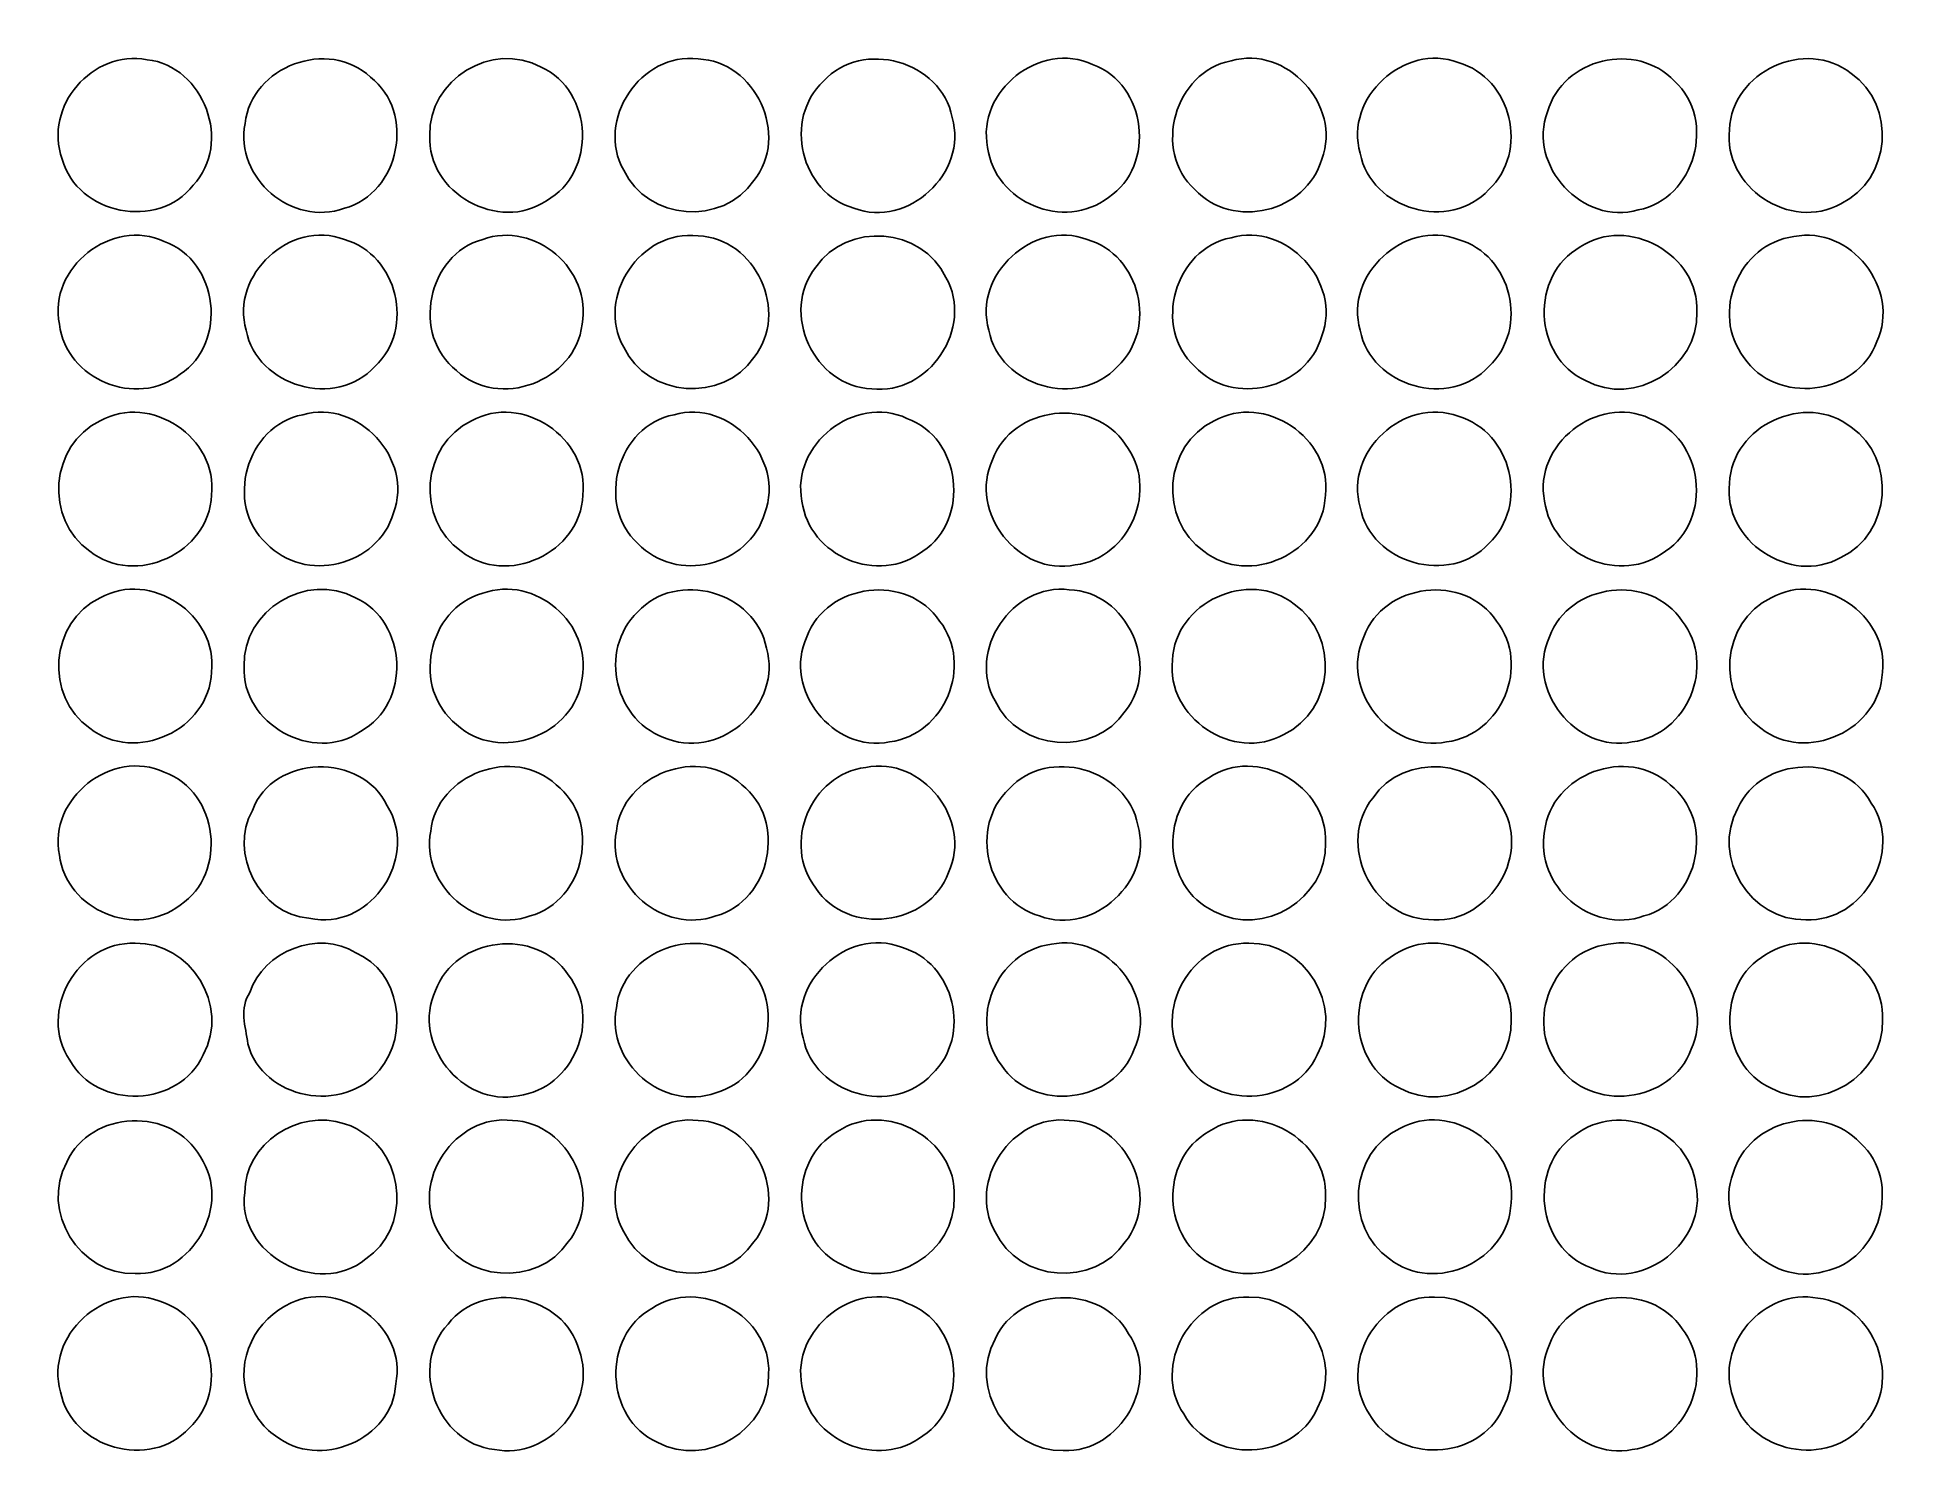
# Model space of a CAD drawing. Extents: x -317 to 317, y -243 to 243.
import ezdxf

# ---------------------------------------------------------------- set-up
doc = ezdxf.new("R2010")
doc.units = 0
doc.layers.get('0').update_dxf_attribs({"linetype": 'CONTINUOUS'})

msp = doc.modelspace()

# ---------------------------------------------------------------- linework, layer by layer
at = {"color": 7}
for p, q in [((165.533999, 234.727001), (165.533999, 234.727001)), ((298.782006, 231.034001), (298.782006, 231.034001)), ((195.773, 218.033999), (195.773, 218.033999)), ((-183.5, 209.999999), (-183.5, 209.999999)), ((-308.226996, 201.965999), (-308.226996, 201.965999)), ((119.226999, 201.965999), (119.226999, 201.965999)), ((-73.465501, 194.717999), (-73.465501, 194.717999)), ((-212.465999, 185.273), (-212.465999, 185.273)), ((-39.5344, 185.273), (-39.5344, 185.273)), ((46.7824, 188.965999), (46.7824, 188.965999)), ((-212.465999, 174.726999), (-212.465999, 174.726999)), ((-165.533999, 174.726999), (-165.533999, 174.726999)), ((39.5344, 174.726999), (39.5344, 174.726999)), ((165.533999, 174.726999), (165.533999, 174.726999)), ((-52.534399, 165.282001), (-52.534399, 165.282001)), ((246.500001, 150), (246.500001, 150)), ((119.226999, 141.966), (119.226999, 141.966)), ((-73.465501, 134.718), (-73.465501, 134.718)), ((262.466001, 134.718), (262.466001, 134.718)), ((-268.218, 128.966001), (-268.218, 128.966001)), ((165.533999, 114.727001), (165.533999, 114.727001)), ((298.782006, 111.033999), (298.782006, 111.033999)), ((52.534399, 105.281999), (52.534399, 105.281999)), ((-195.773, 81.965499), (-195.773, 81.965499)), ((-69.772499, 81.965499), (-69.772499, 81.965499)), ((-298.782006, 68.9655), (-298.782006, 68.9655)), ((-172.782001, 68.9655), (-172.782001, 68.9655)), ((-16.2176, 68.9655), (-16.2176, 68.9655)), ((79.217599, 68.9655), (79.217599, 68.9655)), ((235.782, 68.9655), (235.782, 68.9655)), ((-165.533999, 54.727499), (-165.533999, 54.727499)), ((109.782, 51.034401), (109.782, 51.034401)), ((-10.4655, 45.282399), (-10.4655, 45.282399)), ((178.534001, 45.282399), (178.534001, 45.282399)), ((241.533999, 45.282399), (241.533999, 45.282399)), ((-246.500001, 30.000001), (-246.500001, 30.000001)), ((52.534399, 14.717608), (52.534399, 14.717608)), ((-298.782006, 8.965552), (-298.782006, 8.965552)), ((268.218, 8.965552), (268.218, 8.965552)), ((-102.534, 5.272533), (-102.534, 5.272533)), ((136.466001, -14.717605), (136.466001, -14.717605)), ((120.499999, -29.999995), (120.499999, -29.999995)), ((-52.534399, -45.282413), (-52.534399, -45.282413)), ((-268.218, -51.034412), (-268.218, -51.034412)), ((-224.52952, -55.522818), (-222.522584, -55.860808)), ((-222.522584, -55.860808), (-220.499999, -56)), ((-220.499999, -56), (-220.499999, -56)), ((-149.466001, -54.727488), (-149.466001, -54.727488)), ((-86.4655, -54.727488), (-86.4655, -54.727488)), ((23.4655, -54.727488), (23.4655, -54.727488)), ((228.534, -54.727488), (228.534, -54.727488)), ((283.500012, -56), (283.500012, -56)), ((-283.500012, -64.000012), (-283.500012, -64.000012)), ((-23.4655, -65.272495), (-23.4655, -65.272495)), ((94.5, -64.000012), (94.5, -64.000012)), ((-136.466001, -74.717598), (-136.466001, -74.717598)), ((183.5, -89.999988), (183.5, -89.999988)), ((309.499988, -89.999988), (309.499988, -89.999988)), ((-245.227001, -98.034403), (-245.227001, -98.034403)), ((10.4655, -105.282011), (10.4655, -105.282011)), ((199.466, -105.282011), (199.466, -105.282011)), ((-86.4655, -114.727001), (-86.4655, -114.727001)), ((-212.465999, -125.272996), (-212.465999, -125.272996)), ((205.217999, -128.965987), (205.217999, -128.965987)), ((258.772999, -141.965989), (258.772999, -141.965989)), ((-5.5, -150.000009), (-5.5, -150.000009)), ((120.499999, -150.000009), (120.499999, -150.000009)), ((-136.466001, -165.282004), (-136.466001, -165.282004)), ((-73.465501, -165.282004), (-73.465501, -165.282004)), ((52.534399, -165.282004), (52.534399, -165.282004)), ((-283.500012, -176.000014), (-283.500012, -176.000014)), ((142.218001, -171.034003), (142.218001, -171.034003)), ((-275.466, -185.272989), (-275.466, -185.272989)), ((94.5, -183.999998), (94.5, -183.999998)), ((157.500001, -183.999998), (157.500001, -183.999998)), ((241.533999, -194.718007), (241.533999, -194.718007)), ((-132.772999, -201.96601), (-132.772999, -201.96601)), ((-68.499998, -210.000002), (-68.499998, -210.000002)), ((258.772999, -218.033994), (258.772999, -218.033994)), ((-235.782, -231.033996), (-235.782, -231.033996)), ((-16.2176, -231.033996), (-16.2176, -231.033996)), ((31.499999, -236.000006), (31.499999, -236.000006))]:
    msp.add_line(p, q, dxfattribs=at)
for points in [[(-203.61792, 229.771356), (-217.864442, 243.143776), (-244.032199, 233.487678), (-246.177731, 214.066773)], [(-145.697581, 233.163927), (-162.27173, 242.235187), (-184.046622, 228.903179), (-183.5, 209.999999)], [(-6.220214, 216.072095), (-9.886233, 235.264036), (-36.732422, 242.835031), (-49.883351, 228.382953)], [(41.446346, 234.020573), (23.765436, 242.336135), (1.860482, 225.066616), (5.822061, 205.933236)], [(119.226999, 201.965999), (126.130183, 220.247691), (107.193743, 240.731216), (88.427523, 235.279439)], [(165.533999, 234.727001), (147.252515, 241.630128), (126.768888, 222.694007), (132.220583, 203.9279)], [(238.882956, 228.382956), (225.922586, 242.131679), (201.093903, 236.182206), (195.773, 218.033999)], [(298.782006, 231.034001), (283.527472, 243.24907), (258.196687, 231.569055), (257.581067, 212.036563)], [(-279.433226, 235.677731), (-297.997965, 239.182237), (-314.590458, 219.774752), (-308.226996, 201.965999)], [(-263.728643, 193.11792), (-250.356226, 207.364441), (-260.012321, 233.532202), (-279.433226, 235.677731)], [(-92.463312, 235.918944), (-111.847853, 238.362189), (-127.345045, 215.17033), (-117.663928, 198.197581)], [(-73.465501, 194.717999), (-61.250884, 209.972691), (-72.930472, 235.303674), (-92.463312, 235.918944)], [(88.427523, 235.279439), (69.235839, 231.613469), (61.664782, 204.767828), (76.116595, 191.617043)], [(175.882955, 191.617043), (189.631678, 204.577415), (183.682205, 229.406096), (165.533999, 234.727001)], [(-212.465999, 185.273), (-193.618036, 190.434594), (-188.175971, 217.792914), (-203.61792, 229.771356)], [(-143.913315, 187.834429), (-126.793306, 197.251423), (-127.889285, 225.122645), (-145.697581, 233.163927)], [(-49.883351, 228.382953), (-63.631837, 215.4228), (-57.682607, 190.593657), (-39.5344, 185.273)], [(46.7824, 188.965999), (63.113099, 199.699229), (59.833671, 227.400289), (41.446346, 234.020573)], [(226.572098, 184.720584), (245.763661, 188.38673), (253.335096, 215.232117), (238.882956, 228.382956)], [(295.302432, 186.836074), (312.382803, 194.913655), (314.39818, 220.36535), (298.782006, 231.034001)], [(-39.5344, 185.273), (-21.252562, 178.369749), (-0.768624, 197.30531), (-6.220214, 216.072095)], [(195.773, 218.033999), (188.86987, 199.752516), (207.805991, 179.268886), (226.572098, 184.720584)], [(-246.177731, 214.066773), (-249.68224, 195.50206), (-230.274741, 178.909535), (-212.465999, 185.273)], [(-183.5, 209.999999), (-184.41412, 190.480226), (-160.07717, 176.849615), (-143.913315, 187.834429)], [(257.581067, 212.036563), (255.137875, 192.652061), (278.329734, 177.154982), (295.302432, 186.836074)], [(5.822061, 205.933236), (8.226279, 187.193051), (31.810525, 177.410583), (46.7824, 188.965999)], [(132.220583, 203.9279), (135.886729, 184.736338), (162.732119, 177.164908), (175.882955, 191.617043)], [(-308.226996, 201.965999), (-303.065406, 183.118033), (-275.707083, 177.675973), (-263.728643, 193.11792)], [(-117.663928, 198.197581), (-109.586251, 181.117058), (-84.1343, 179.101839), (-73.465501, 194.717999)], [(76.116595, 191.617043), (89.077055, 177.868347), (113.906049, 183.817631), (119.226999, 201.965999)], [(-273.554057, 174.020569), (-291.234791, 182.336097), (-313.138989, 165.065971), (-309.177718, 145.933226)], [(-212.465999, 174.726999), (-230.74748, 181.630127), (-251.231115, 162.694012), (-245.779417, 143.927902)], [(-131.822269, 145.933226), (-128.31776, 164.497937), (-147.725257, 181.090461), (-165.533999, 174.726999)], [(-92.463312, 175.918942), (-111.847853, 178.362188), (-127.345045, 155.170331), (-117.663928, 138.19758)], [(-8.335551, 161.802429), (-16.413349, 178.882908), (-41.865592, 180.898271), (-52.534399, 165.282001)], [(39.5344, 174.726999), (21.252562, 181.630251), (0.768624, 162.694689), (6.220214, 143.927905)], [(119.226999, 141.966), (126.130183, 160.247693), (107.193743, 180.731215), (88.427523, 175.279438)], [(165.533999, 174.726999), (147.252518, 181.630127), (126.768885, 162.694009), (132.220583, 143.927902)], [(246.500001, 150), (247.414121, 169.519771), (223.077168, 183.150384), (206.913316, 172.16557)], [(307.520566, 140.054058), (315.836074, 157.734789), (298.565965, 179.638975), (279.433226, 175.67773)], [(-268.218, 128.966001), (-251.887135, 139.699327), (-255.166698, 167.400172), (-273.554057, 174.020569)], [(-202.117043, 131.617044), (-188.368322, 144.577417), (-194.317792, 169.406094), (-212.465999, 174.726999)], [(-165.533999, 174.726999), (-184.381961, 169.565409), (-189.82403, 142.207086), (-174.38208, 130.228643)], [(-73.465501, 134.718), (-61.250881, 149.972693), (-72.930475, 175.303672), (-92.463312, 175.918942)], [(49.883351, 131.617047), (63.631834, 144.577199), (57.682607, 169.406346), (39.5344, 174.726999)], [(88.427523, 175.279438), (69.235839, 171.613467), (61.664782, 144.767826), (76.116595, 131.617044)], [(175.882955, 131.617044), (189.631678, 144.577417), (183.682205, 169.406097), (165.533999, 174.726999)], [(206.913316, 172.16557), (189.793307, 162.748579), (190.889286, 134.877351), (208.697582, 126.836073)], [(279.433226, 175.67773), (260.693572, 173.272858), (250.910423, 149.69003), (262.466001, 134.718)], [(-52.534399, 165.282001), (-64.749231, 150.027393), (-53.069439, 124.69634), (-33.536661, 124.081064)], [(-33.536661, 124.081064), (-14.151693, 121.637536), (1.344985, 144.829311), (-8.335551, 161.802429)], [(-309.177718, 145.933226), (-306.772874, 127.193563), (-283.190019, 117.410429), (-268.218, 128.966001)], [(-174.38208, 130.228643), (-160.135559, 116.856226), (-133.967801, 126.512321), (-131.822269, 145.933226)], [(208.697582, 126.836073), (225.271728, 117.76481), (247.046623, 131.096827), (246.500001, 150)], [(-245.779417, 143.927902), (-242.113268, 124.736339), (-215.267881, 117.164901), (-202.117043, 131.617044)], [(6.220214, 143.927905), (9.886234, 124.735967), (36.732422, 117.164969), (49.883351, 131.617047)], [(76.116595, 131.617044), (89.077055, 117.868346), (113.906049, 123.817633), (119.226999, 141.966)], [(132.220583, 143.927902), (135.886729, 124.736339), (162.732119, 117.164904), (175.882955, 131.617044)], [(262.466001, 134.718), (273.199329, 118.387135), (300.900169, 121.666698), (307.520566, 140.054058)], [(-117.663928, 138.19758), (-109.586248, 121.117059), (-84.1343, 119.101837), (-73.465501, 134.718)], [(-257.581061, 87.963311), (-255.137643, 107.347863), (-278.329746, 122.845024), (-295.302432, 113.163927)], [(-195.773, 81.965499), (-188.869614, 100.247155), (-207.805754, 120.731126), (-226.572098, 115.279417)], [(-131.581062, 87.963311), (-129.137647, 107.347858), (-152.329741, 122.845027), (-169.302419, 113.163927)], [(-69.772499, 81.965499), (-62.8696, 100.247638), (-81.805388, 120.731216), (-100.572099, 115.279414)], [(-21.55358, 114.020573), (-39.234553, 122.336149), (-61.139742, 105.066466), (-57.177974, 85.932982)], [(52.534399, 105.281999), (41.800842, 121.612856), (14.099955, 118.333456), (7.478912, 99.946258)], [(120.418936, 87.963311), (122.862365, 107.348112), (99.669908, 122.845058), (82.697134, 113.163924)], [(165.533999, 114.727001), (147.252363, 121.630145), (126.768623, 102.693776), (132.220564, 83.927522)], [(230.445942, 114.02057), (212.765155, 122.336115), (190.860765, 105.065814), (194.82225, 85.932974)], [(298.782006, 111.033999), (283.527556, 123.249048), (258.196656, 111.569084), (257.581061, 92.036664)], [(-226.572098, 115.279417), (-245.763915, 111.613195), (-253.335099, 84.767591), (-238.882956, 71.616597)], [(-100.572099, 115.279414), (-119.763915, 111.613201), (-127.335094, 84.767588), (-112.882957, 71.616597)], [(-16.2176, 68.9655), (0.113036, 79.698834), (-3.166045, 107.400196), (-21.55358, 114.020573)], [(175.882958, 71.616597), (189.631661, 84.577147), (183.682471, 109.406006), (165.533999, 114.727001)], [(235.782, 68.9655), (252.112825, 79.699032), (248.83355, 107.400072), (230.445942, 114.02057)], [(-295.302432, 113.163927), (-312.383057, 105.086236), (-314.398124, 79.634364), (-298.782006, 68.9655)], [(-169.302419, 113.163927), (-186.383066, 105.086239), (-188.398136, 79.634366), (-172.782001, 68.9655)], [(82.697134, 113.163924), (65.616588, 105.086586), (63.601631, 79.633957), (79.217599, 68.9655)], [(295.302432, 66.835541), (312.382747, 74.913299), (314.398378, 100.36529), (298.782006, 111.033999)], [(35.566965, 64.322041), (54.307119, 66.725897), (64.089698, 90.310342), (52.534399, 105.281999)], [(7.478912, 99.946258), (-0.83612, 82.264847), (16.43316, 60.360209), (35.566965, 64.322041)], [(257.581061, 92.036664), (255.137547, 72.651698), (278.3293, 57.155002), (295.302432, 66.835541)], [(-298.782006, 68.9655), (-283.527302, 56.750891), (-258.196328, 68.430469), (-257.581061, 87.963311)], [(-172.782001, 68.9655), (-157.527309, 56.750888), (-132.196326, 68.430472), (-131.581062, 87.963311)], [(-57.177974, 85.932982), (-54.773867, 67.192521), (-31.189614, 57.410583), (-16.2176, 68.9655)], [(79.217599, 68.9655), (94.472362, 56.750883), (119.803658, 68.430277), (120.418936, 87.963311)], [(132.220564, 83.927522), (135.886534, 64.735838), (162.732175, 57.164787), (175.882958, 71.616597)], [(194.82225, 85.932974), (197.226908, 67.192947), (220.809831, 57.410487), (235.782, 68.9655)], [(-238.882956, 71.616597), (-225.922843, 57.868234), (-201.093674, 63.817321), (-195.773, 81.965499)], [(-112.882957, 71.616597), (-99.922776, 57.868237), (-75.093232, 63.817208), (-69.772499, 81.965499)], [(-257.581061, 27.963313), (-255.137564, 47.348226), (-278.329362, 62.845068), (-295.302432, 53.164405)], [(-208.69757, 53.164408), (-225.272129, 62.23509), (-247.046823, 48.903722), (-246.500001, 30.000001)], [(-131.822249, 25.932975), (-128.31771, 44.498332), (-147.724472, 61.090315), (-165.533999, 54.727499)], [(-69.220184, 36.072398), (-72.885975, 55.264288), (-99.732149, 62.835233), (-112.882954, 48.383352)], [(-10.4655, 45.282399), (-21.199047, 61.613128), (-48.90043, 58.333839), (-55.521087, 39.946358)], [(33.53665, 55.919002), (14.151089, 58.363232), (-1.344964, 35.170241), (8.335552, 18.19712)], [(109.782, 51.034401), (94.527579, 63.249128), (69.195405, 51.569799), (68.580999, 32.036652)], [(178.534001, 45.282399), (167.800771, 61.613097), (140.099711, 58.33367), (133.479427, 39.946344)], [(241.533999, 45.282399), (230.800772, 61.613097), (203.09971, 58.33367), (196.479425, 39.946344)], [(309.418934, 27.963313), (311.862414, 47.348232), (288.670661, 62.845068), (271.697571, 53.164405)], [(-295.302432, 53.164405), (-312.382916, 45.086556), (-314.398265, 19.634413), (-298.782006, 8.965552)], [(-206.936207, 7.889241), (-189.769369, 17.259759), (-190.871526, 45.105629), (-208.69757, 53.164408)], [(-165.533999, 54.727499), (-184.38217, 49.565632), (-189.824055, 22.206894), (-174.38208, 10.228214)], [(52.534399, 14.717608), (64.749155, 29.972106), (53.069933, 55.304499), (33.53665, 55.919002)], [(106.302429, 6.835565), (123.382921, 14.913383), (125.398262, 40.365583), (109.782, 51.034401)], [(271.697571, 53.164405), (254.617082, 45.086551), (252.601733, 19.634416), (268.218, 8.965552)], [(-112.882954, 48.383352), (-126.631652, 35.42285), (-120.682467, 10.593523), (-102.534, 5.272533)], [(-27.432982, 4.322037), (-8.692448, 6.726119), (1.089346, 30.310346), (-10.4655, 45.282399)], [(161.566764, 4.322065), (180.306926, 6.726373), (190.089434, 30.310482), (178.534001, 45.282399)], [(224.566765, 4.322065), (243.306925, 6.726373), (253.089438, 30.310485), (241.533999, 45.282399)], [(-55.521087, 39.946358), (-63.836161, 22.264908), (-46.566791, 0.360258), (-27.432982, 4.322037)], [(133.479427, 39.946344), (125.163854, 22.265435), (142.433415, 0.360512), (161.566764, 4.322065)], [(196.479425, 39.946344), (188.163855, 22.265432), (205.433414, 0.360512), (224.566765, 4.322065)], [(-102.534, 5.272533), (-84.251665, -1.630199), (-63.768472, 17.305397), (-69.220184, 36.072398)], [(68.580999, 32.036652), (66.136718, 12.651318), (89.329441, -2.844968), (106.302429, 6.835565)], [(-298.782006, 8.965552), (-283.527359, -3.249138), (-258.196334, 8.430515), (-257.581061, 27.963313)], [(-246.500001, 30.000001), (-247.499505, 10.509421), (-222.955604, -3.295677), (-206.936207, 7.889241)], [(-174.38208, 10.228214), (-160.135528, -3.14387), (-133.96753, 6.511856), (-131.822249, 25.932975)], [(268.218, 8.965552), (283.472636, -3.249138), (308.803661, 8.430515), (309.418934, 27.963313)], [(8.335552, 18.19712), (16.413091, 1.116783), (41.865925, -0.898481), (52.534399, 14.717608)], [(-273.554043, -5.978933), (-291.235271, 2.336096), (-313.139243, -14.933788), (-309.177718, -34.066987)], [(-197.933742, -17.374502), (-206.42374, 0.840967), (-236.703193, 0.102843), (-243.691354, -18.951644)], [(-140.617922, -10.228212), (-154.864477, 3.143872), (-181.032469, -6.511853), (-183.17775, -25.932975)], [(-77.617501, -10.228212), (-91.864121, 3.143844), (-118.032437, -6.511656), (-120.177749, -25.932975)], [(56.779829, -23.927532), (53.113807, -4.735546), (26.267534, 2.835178), (13.116596, -11.616632)], [(120.499999, -29.999995), (121.414498, -10.479615), (97.077067, 3.15042), (80.912888, -7.833951)], [(180.663926, -18.197123), (172.586596, -1.116865), (147.134332, 0.898399), (136.466001, -14.717605)], [(237.382078, -10.228212), (223.135523, 3.143872), (196.967529, -6.511853), (194.82225, -25.932975)], [(305.665576, -16.412886), (296.248723, 0.706968), (268.377258, -0.388957), (260.336075, -18.197123)], [(-268.218, -51.034412), (-251.887087, -40.300852), (-255.166523, -12.599612), (-273.554043, -5.978933)], [(-35.566965, -4.322034), (-54.30743, -6.726088), (-64.08952, -30.310468), (-52.534399, -45.282413)], [(-7.478909, -39.946353), (0.83613, -22.264905), (-16.433128, -0.360255), (-35.566965, -4.322034)], [(-149.466001, -54.727488), (-130.617818, -49.565643), (-125.17595, -22.20688), (-140.617922, -10.228212)], [(-86.4655, -54.727488), (-67.617343, -49.565756), (-62.175788, -22.206739), (-77.617501, -10.228212)], [(13.116596, -11.616632), (-0.631754, -24.576898), (5.317108, -49.406639), (23.4655, -54.727488)], [(80.912888, -7.833951), (63.792924, -17.251058), (64.888832, -45.122958), (82.697122, -53.164428)], [(228.534, -54.727488), (247.382182, -49.565643), (252.824051, -22.20688), (237.382078, -10.228212)], [(-243.691354, -18.951644), (-251.800812, -33.174148), (-241.201039, -54.209158), (-224.52952, -55.522818)], [(-220.499999, -56), (-201.37606, -56.980101), (-187.697576, -33.509062), (-197.933742, -17.374502)], [(136.466001, -14.717605), (124.250998, -29.972027), (135.930451, -55.304152), (155.463449, -55.919002)], [(155.463449, -55.919002), (174.848543, -58.362877), (190.345001, -35.169826), (180.663926, -18.197123)], [(260.336075, -18.197123), (251.264908, -34.771103), (264.596214, -56.547652), (283.500012, -56)], [(283.500012, -56), (303.020335, -56.91502), (316.650314, -32.576628), (305.665576, -16.412886)], [(23.4655, -54.727488), (41.747996, -61.630305), (62.231524, -42.694774), (56.779829, -23.927532)], [(-183.17775, -25.932975), (-186.682298, -44.498343), (-167.275524, -61.090329), (-149.466001, -54.727488)], [(-120.177749, -25.932975), (-123.682323, -44.498654), (-104.275179, -61.090385), (-86.4655, -54.727488)], [(82.697122, -53.164428), (99.271802, -62.23505), (121.046824, -48.904002), (120.499999, -29.999995)], [(194.82225, -25.932975), (191.317702, -44.498343), (210.724476, -61.090329), (228.534, -54.727488)], [(-309.177718, -34.066987), (-306.773157, -52.806937), (-283.190075, -62.589634), (-268.218, -51.034412)], [(-52.534399, -45.282413), (-41.800938, -61.613146), (-14.099437, -58.333836), (-7.478909, -39.946353)], [(-77.617498, -70.228176), (-91.864152, -56.856149), (-118.032454, -66.511648), (-120.177749, -85.932968)], [(183.5, -89.999988), (184.414499, -70.479806), (160.077446, -56.849601), (143.91331, -67.833916)], [(309.499988, -89.999988), (310.414529, -70.479778), (286.077434, -56.849601), (269.913309, -67.833916)], [(-283.500012, -64.000012), (-303.020194, -63.084878), (-316.65037, -87.423186), (-305.665547, -103.586787)], [(-208.605236, -67.239612), (-221.270319, -59.200936), (-239.883984, -66.756081), (-244.554296, -80.645253)], [(-136.466001, -74.717598), (-147.199136, -58.386922), (-174.900291, -61.666288), (-181.520572, -80.053574)], [(-23.4655, -65.272495), (-41.747996, -58.369707), (-62.231513, -77.305124), (-56.779832, -96.072394)], [(55.521084, -99.946261), (63.836158, -82.264841), (46.566763, -60.360248), (27.432983, -64.322027)], [(94.5, -64.000012), (74.979403, -63.084483), (61.349588, -87.422904), (72.333931, -103.586787)], [(244.52057, -99.946233), (252.836141, -82.265378), (235.566551, -60.360474), (216.433236, -64.322056)], [(-260.336084, -101.802606), (-251.264846, -85.228796), (-264.596364, -63.452218), (-283.500012, -64.000012)], [(-200.575593, -106.975824), (-190.266343, -95.012198), (-193.519165, -73.482509), (-208.605236, -67.239612)], [(-13.116603, -108.382956), (0.631898, -95.422916), (-5.317304, -70.593174), (-23.4655, -65.272495)], [(27.432983, -64.322027), (8.692739, -66.72594), (-1.089515, -90.310207), (10.4655, -105.282011)], [(117.663917, -101.802606), (126.735149, -85.228796), (113.403645, -63.452218), (94.5, -64.000012)], [(143.91331, -67.833916), (126.793343, -77.251135), (127.889056, -105.122555), (145.697581, -113.163913)], [(216.433236, -64.322056), (197.693362, -66.726166), (187.910399, -90.310376), (199.466, -105.282011)], [(269.913309, -67.833916), (252.793345, -77.251135), (253.889056, -105.122555), (271.69758, -113.163913)], [(-153.433227, -115.677723), (-134.69331, -113.272794), (-124.910382, -89.689769), (-136.466001, -74.717598)], [(-86.4655, -114.727001), (-67.617298, -109.56541), (-62.175839, -82.206647), (-77.617498, -70.228176)], [(-244.554296, -80.645253), (-248.143553, -86.036967), (-246.000826, -92.214219), (-245.227001, -98.034403)], [(-181.520572, -80.053574), (-189.836284, -97.734457), (-172.566217, -119.638966), (-153.433227, -115.677723)], [(-120.177749, -85.932968), (-123.682526, -104.49811), (-104.274456, -121.090519), (-86.4655, -114.727001)], [(145.697581, -113.163913), (162.271611, -122.235184), (184.046845, -108.903148), (183.5, -89.999988)], [(271.69758, -113.163913), (288.271599, -122.235184), (310.04685, -108.903148), (309.499988, -89.999988)], [(-245.227001, -98.034403), (-240.24426, -116.985287), (-212.660611, -122.109313), (-200.575593, -106.975824)], [(-56.779832, -96.072394), (-53.113353, -115.264042), (-26.267545, -122.834991), (-13.116603, -108.382956)], [(10.4655, -105.282011), (21.199163, -121.612828), (48.899919, -118.333462), (55.521084, -99.946261)], [(199.466, -105.282011), (210.199348, -121.6128), (237.899787, -118.333293), (244.52057, -99.946233)], [(-305.665547, -103.586787), (-296.248441, -120.706641), (-268.377622, -119.610659), (-260.336084, -101.802606)], [(72.333931, -103.586787), (81.751241, -120.706641), (109.622249, -119.610772), (117.663917, -101.802606)], [(-261.334428, -136.413295), (-270.751421, -119.2933), (-298.622664, -120.389282), (-306.663937, -138.197589)], [(-212.465999, -125.272996), (-227.927366, -119.812843), (-246.299022, -131.974335), (-246.26815, -148.536772)], [(-5.5, -150.000009), (-4.584921, -130.479629), (-28.923307, -116.849707), (-45.087083, -127.834417)], [(120.499999, -150.000009), (121.414134, -130.479996), (97.07683, -116.849594), (80.912894, -127.834417)], [(183.418932, -152.036553), (185.862132, -132.652063), (162.670276, -117.154987), (145.697581, -126.836056)], [(246.177731, -145.933215), (243.772865, -127.193547), (220.190043, -117.410454), (205.217999, -128.965987)], [(301.882951, -131.617041), (288.922601, -117.868332), (264.093898, -123.817802), (258.772999, -141.965989)], [(-206.899363, -127.776251), (-208.587617, -126.636299), (-210.422213, -125.598963), (-212.465999, -125.272996)], [(-155.463438, -124.081087), (-174.847944, -121.637861), (-190.345018, -144.829726), (-180.663926, -161.80243)], [(-136.466001, -165.282004), (-124.25093, -150.027469), (-135.930936, -124.69667), (-155.463438, -124.081087)], [(-92.463312, -124.081059), (-111.847864, -121.637805), (-127.345042, -144.82967), (-117.663928, -161.80243)], [(-73.465501, -165.282004), (-61.250884, -150.0273), (-72.93047, -124.696332), (-92.463312, -124.081059)], [(33.536661, -124.081059), (14.151692, -121.637522), (-1.344985, -144.829303), (8.335551, -161.80243)], [(52.534399, -165.282004), (64.749226, -150.027413), (53.069456, -124.696332), (33.536661, -124.081059)], [(-205.217999, -171.034003), (-190.14963, -161.044776), (-191.513785, -136.628151), (-206.899363, -127.776251)], [(-45.087083, -127.834417), (-62.206971, -137.251298), (-61.111043, -165.122774), (-43.30282, -173.163934)], [(80.912894, -127.834417), (63.79302, -137.251241), (64.888928, -165.122802), (82.697134, -173.163934)], [(145.697581, -126.836056), (128.617184, -134.913651), (126.601813, -160.365354), (142.218001, -171.034003)], [(205.217999, -128.965987), (188.88714, -139.699321), (192.166694, -167.400166), (210.554056, -174.020563)], [(289.572107, -175.279416), (308.76367, -171.613292), (316.335071, -144.767863), (301.882951, -131.617041)], [(-306.663937, -138.197589), (-315.735152, -154.771738), (-302.4032, -176.546593), (-283.500012, -176.000014)], [(-283.500012, -176.000014), (-263.980233, -176.914103), (-250.349608, -152.577178), (-261.334428, -136.413295)], [(258.772999, -141.965989), (251.869869, -160.24747), (270.805986, -180.73113), (289.572107, -175.279416)], [(-246.26815, -148.536772), (-249.119105, -169.264103), (-221.418077, -184.499446), (-205.217999, -171.034003)], [(-43.30282, -173.163934), (-26.728833, -182.235064), (-4.952334, -168.903846), (-5.5, -150.000009)], [(82.697134, -173.163934), (99.271379, -182.235177), (121.04661, -168.903451), (120.499999, -150.000009)], [(210.554056, -174.020563), (228.234776, -182.3361), (250.138977, -165.065963), (246.177731, -145.933215)], [(142.218001, -171.034003), (157.47253, -183.249089), (182.803315, -171.56904), (183.418932, -152.036553)], [(-180.663926, -161.80243), (-172.586328, -178.882801), (-147.134665, -180.898206), (-136.466001, -165.282004)], [(-117.663928, -161.80243), (-109.586243, -178.882942), (-84.134305, -180.89815), (-73.465501, -165.282004)], [(8.335551, -161.80243), (16.413337, -178.882914), (41.865587, -180.898262), (52.534399, -165.282004)], [(-68.499998, -210.000002), (-67.584899, -190.479848), (-91.923032, -176.849672), (-108.086683, -187.834438)], [(-275.466, -185.272989), (-293.7475, -178.369862), (-314.231105, -197.305985), (-308.779418, -216.072098)], [(-195.029322, -213.340582), (-190.925602, -194.557225), (-213.254545, -177.785464), (-230.484804, -185.933925)], [(-132.772999, -201.96601), (-137.93459, -183.118053), (-165.292907, -177.675962), (-177.271355, -193.11792)], [(-21.55358, -185.97942), (-39.234497, -177.663883), (-61.139474, -194.933399), (-57.177954, -214.066768)], [(53.666003, -196.413316), (44.248742, -179.293208), (16.377141, -180.389162), (8.335551, -198.197582)], [(94.5, -183.999998), (74.979801, -183.085485), (61.349602, -207.422551), (72.333914, -223.586688)], [(117.663928, -221.802422), (126.735188, -205.228273), (113.403174, -183.45339), (94.5, -183.999998)], [(157.500001, -183.999998), (137.980237, -183.08588), (124.349612, -207.422833), (135.334429, -223.586688)], [(180.663926, -221.802422), (189.735189, -205.228273), (176.403169, -183.453361), (157.500001, -183.999998)], [(241.533999, -194.718007), (230.800679, -178.387134), (203.099822, -181.666697), (196.479431, -200.054068)], [(287.566777, -184.322267), (269.002067, -180.817773), (252.409537, -200.225264), (258.772999, -218.033994)], [(-265.117044, -228.382942), (-251.368314, -215.422563), (-257.317804, -190.593922), (-275.466, -185.272989)], [(-230.484804, -185.933925), (-242.466162, -191.111348), (-249.715576, -205.27817), (-245.227001, -218.033994)], [(-108.086683, -187.834438), (-125.206692, -197.251432), (-124.110713, -225.122654), (-106.302418, -233.163927)], [(-16.2176, -231.033996), (0.113087, -220.300859), (-3.166308, -192.599704), (-21.55358, -185.97942)], [(303.271343, -226.882084), (316.643766, -212.635562), (306.987674, -186.467805), (287.566777, -184.322267)], [(-177.271355, -193.11792), (-190.64377, -207.364442), (-180.98768, -233.532171), (-161.566775, -235.677737)], [(224.566774, -235.677737), (243.306422, -233.272837), (253.089579, -209.690037), (241.533999, -194.718007)], [(-161.566775, -235.677737), (-143.002076, -239.182231), (-126.409535, -219.77474), (-132.772999, -201.96601)], [(8.335551, -198.197582), (-0.734987, -214.772239), (12.596169, -236.546812), (31.499999, -236.000006)], [(31.499999, -236.000006), (51.020108, -236.914435), (64.650501, -212.577396), (53.666003, -196.413316)], [(196.479431, -200.054068), (188.1639, -217.734782), (205.434046, -239.638952), (224.566774, -235.677737)], [(-235.782, -231.033996), (-221.267596, -242.830066), (-195.794833, -232.298577), (-195.029322, -213.340582)], [(-106.302418, -233.163927), (-89.728582, -242.235086), (-67.95227, -228.903557), (-68.499998, -210.000002)], [(-57.177954, -214.066768), (-54.773616, -232.80686), (-31.189481, -242.589472), (-16.2176, -231.033996)], [(-308.779418, -216.072098), (-305.113267, -235.26366), (-278.26788, -242.83509), (-265.117044, -228.382942)], [(-245.227001, -218.033994), (-243.467611, -223.046712), (-240.372702, -228.129619), (-235.782, -231.033996)], [(258.772999, -218.033994), (263.934595, -236.881951), (291.292901, -242.324042), (303.271343, -226.882084)], [(72.333914, -223.586688), (81.751119, -240.706655), (109.622517, -239.610842), (117.663928, -221.802422)], [(135.334429, -223.586688), (144.751422, -240.706683), (172.622645, -239.610701), (180.663926, -221.802422)]]:
    msp.add_open_spline(points, degree=3, dxfattribs=at)

doc.saveas('drawing.dxf')
